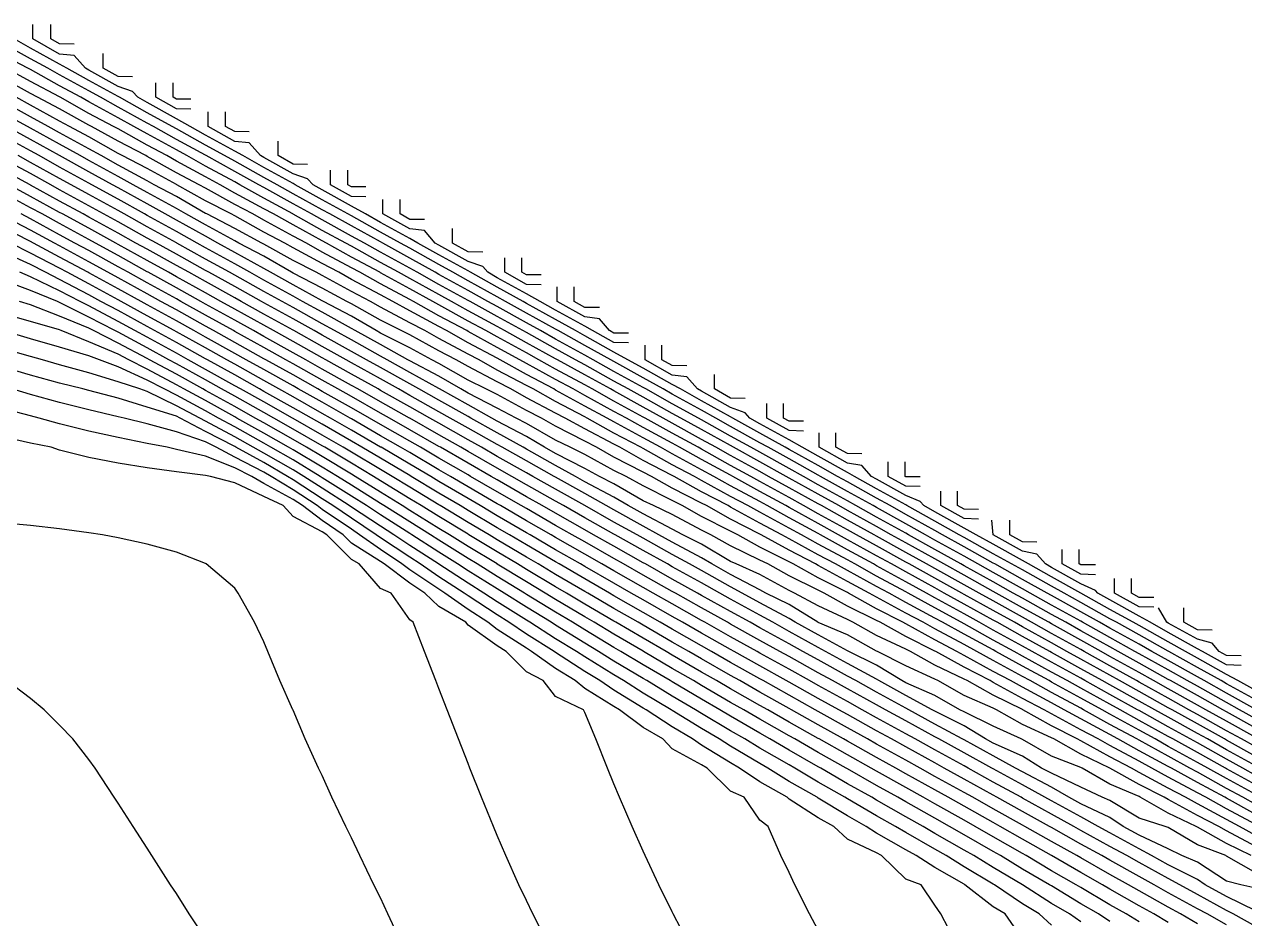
# Model space of a CAD drawing. Header units: inches. Extents: x -80.347 to -80.116, y -4.751 to -4.587.
# Drawn here: x -80.251 to -80.23009, y -4.60978 to -4.59445 of the extents above; entities that cross this region are included whole.
import ezdxf

# ---------------------------------------------------------------- set-up
doc = ezdxf.new("R2010")
doc.units = ezdxf.units.IN
doc.header["$MEASUREMENT"] = 0

msp = doc.modelspace()

# ---------------------------------------------------------------- linework, layer by layer
for points in [[(-80.2299, -4.606354), (-80.230177, -4.6062), (-80.2304, -4.606076), (-80.2309, -4.605797), (-80.231074, -4.6057), (-80.2314, -4.605518), (-80.2319, -4.60524), (-80.231971, -4.6052), (-80.2324, -4.604961), (-80.232868, -4.6047), (-80.2329, -4.604682), (-80.2334, -4.604404), (-80.233766, -4.6042), (-80.2339, -4.604125), (-80.2344, -4.603847), (-80.234664, -4.6037), (-80.2349, -4.603568), (-80.2354, -4.60329), (-80.235562, -4.6032), (-80.2359, -4.603012), (-80.2364, -4.602733), (-80.23646, -4.6027), (-80.2369, -4.602456), (-80.237358, -4.6022), (-80.2374, -4.602177), (-80.2379, -4.601899), (-80.238257, -4.6017), (-80.2384, -4.601621), (-80.2389, -4.601343), (-80.239157, -4.6012), (-80.2394, -4.601065), (-80.2399, -4.600787), (-80.240057, -4.6007), (-80.2404, -4.60051), (-80.2409, -4.600231), (-80.240956, -4.6002), (-80.2414, -4.599955), (-80.241856, -4.5997), (-80.2419, -4.599676), (-80.2424, -4.5994), (-80.242757, -4.5992), (-80.2429, -4.599121), (-80.2434, -4.598845), (-80.243659, -4.5987), (-80.2439, -4.598567), (-80.2444, -4.598289), (-80.24456, -4.5982), (-80.2449, -4.598013), (-80.2454, -4.597734), (-80.24546, -4.5977), (-80.2459, -4.597458), (-80.246361, -4.5972), (-80.2464, -4.597178), (-80.2469, -4.596903), (-80.247262, -4.5967), (-80.2474, -4.596624), (-80.2479, -4.596347), (-80.248162, -4.5962), (-80.2484, -4.596069), (-80.2489, -4.595791), (-80.249062, -4.5957), (-80.24915, -4.5956), (-80.2494, -4.595514), (-80.2499, -4.595234), (-80.24996, -4.5952), (-80.25015, -4.594984), (-80.2504, -4.594958), (-80.250859, -4.5947), (-80.250859, -4.59445)], [(-80.25015, -4.594787), (-80.2504, -4.594784), (-80.25055, -4.5947), (-80.25055, -4.59445)], [(-80.2299, -4.606676), (-80.2304, -4.606398), (-80.230755, -4.6062), (-80.2309, -4.606119), (-80.2314, -4.605841), (-80.231653, -4.6057), (-80.2319, -4.605563), (-80.2324, -4.605284), (-80.232551, -4.6052), (-80.2329, -4.605006), (-80.2334, -4.604727), (-80.233449, -4.6047), (-80.2339, -4.60445), (-80.234347, -4.6042), (-80.2344, -4.604171), (-80.2349, -4.603894), (-80.235247, -4.6037), (-80.2354, -4.603615), (-80.2359, -4.603338), (-80.236147, -4.6032), (-80.2364, -4.60306), (-80.2369, -4.602782), (-80.237048, -4.6027), (-80.2374, -4.602505), (-80.2379, -4.602227), (-80.237948, -4.6022), (-80.2384, -4.601951), (-80.23885, -4.6017), (-80.2389, -4.601672), (-80.2394, -4.601397), (-80.239752, -4.6012), (-80.2399, -4.601119), (-80.2404, -4.600843), (-80.240655, -4.6007), (-80.2409, -4.600565), (-80.2414, -4.600289), (-80.241559, -4.6002), (-80.2419, -4.600013), (-80.2424, -4.599734), (-80.242462, -4.5997), (-80.2429, -4.59946), (-80.243366, -4.5992), (-80.2434, -4.599181), (-80.2439, -4.598908), (-80.244272, -4.5987), (-80.2444, -4.59863), (-80.2449, -4.598355), (-80.245178, -4.5982), (-80.2454, -4.598078), (-80.2459, -4.597802), (-80.246082, -4.5977), (-80.2464, -4.597526), (-80.2469, -4.597248), (-80.246986, -4.5972), (-80.2474, -4.596974), (-80.247889, -4.5967), (-80.2479, -4.596694), (-80.2484, -4.596422), (-80.248794, -4.5962), (-80.2489, -4.596142), (-80.2494, -4.595869), (-80.2497, -4.5957), (-80.2499, -4.595591), (-80.2504, -4.595316), (-80.250604, -4.5952), (-80.2509, -4.595039), (-80.2514, -4.594762)], [(-80.2299, -4.606515), (-80.2304, -4.606237), (-80.230466, -4.6062), (-80.2309, -4.605958), (-80.231363, -4.6057), (-80.2314, -4.605679), (-80.2319, -4.605401), (-80.232261, -4.6052), (-80.2324, -4.605122), (-80.2329, -4.604844), (-80.233158, -4.6047), (-80.2334, -4.604565), (-80.2339, -4.604287), (-80.234056, -4.6042), (-80.2344, -4.604009), (-80.2349, -4.60373), (-80.234954, -4.6037), (-80.2354, -4.603453), (-80.235853, -4.6032), (-80.2359, -4.603174), (-80.2364, -4.602897), (-80.236752, -4.6027), (-80.2369, -4.602618), (-80.2374, -4.602341), (-80.237652, -4.6022), (-80.2379, -4.602063), (-80.2384, -4.601785), (-80.238552, -4.6017), (-80.2389, -4.601508), (-80.2394, -4.601229), (-80.239452, -4.6012), (-80.2399, -4.600953), (-80.240353, -4.6007), (-80.2404, -4.600674), (-80.2409, -4.600398), (-80.241255, -4.6002), (-80.2414, -4.60012), (-80.2419, -4.599844), (-80.242157, -4.5997), (-80.2424, -4.599566), (-80.2429, -4.599289), (-80.24306, -4.5992), (-80.2434, -4.599013), (-80.2439, -4.598735), (-80.243962, -4.5987), (-80.2444, -4.59846), (-80.244864, -4.5982), (-80.2449, -4.59818), (-80.2454, -4.597906), (-80.245768, -4.5977), (-80.2459, -4.597627), (-80.2464, -4.597352), (-80.246671, -4.5972), (-80.2469, -4.597074), (-80.2474, -4.596797), (-80.247573, -4.5967), (-80.2479, -4.596521), (-80.2484, -4.596241), (-80.248474, -4.5962), (-80.2489, -4.595967), (-80.249374, -4.5957), (-80.2494, -4.595686), (-80.2499, -4.595412), (-80.250277, -4.5952), (-80.2504, -4.595132), (-80.2509, -4.594858), (-80.251179, -4.5947)], [(-80.2299, -4.606838), (-80.230147, -4.6067), (-80.2304, -4.606559), (-80.2309, -4.606281), (-80.231045, -4.6062), (-80.2314, -4.606003), (-80.2319, -4.605724), (-80.231943, -4.6057), (-80.2324, -4.605447), (-80.232842, -4.6052), (-80.2329, -4.605168), (-80.2334, -4.604891), (-80.233742, -4.6047), (-80.2339, -4.604612), (-80.2344, -4.604335), (-80.234642, -4.6042), (-80.2349, -4.604057), (-80.2354, -4.603779), (-80.235542, -4.6037), (-80.2359, -4.603502), (-80.2364, -4.603224), (-80.236443, -4.6032), (-80.2369, -4.602948), (-80.237345, -4.6027), (-80.2374, -4.60267), (-80.2379, -4.602395), (-80.238249, -4.6022), (-80.2384, -4.602117), (-80.2389, -4.601841), (-80.239153, -4.6017), (-80.2394, -4.601564), (-80.2399, -4.601287), (-80.240057, -4.6012), (-80.2404, -4.601012), (-80.2409, -4.600734), (-80.240961, -4.6007), (-80.2414, -4.60046), (-80.241866, -4.6002), (-80.2419, -4.600181), (-80.2424, -4.599909), (-80.242774, -4.5997), (-80.2429, -4.599631), (-80.2434, -4.599358), (-80.243682, -4.5992), (-80.2439, -4.599081), (-80.2444, -4.598806), (-80.24459, -4.5987), (-80.2449, -4.598531), (-80.2454, -4.598254), (-80.245496, -4.5982), (-80.2459, -4.597981), (-80.2464, -4.597701), (-80.246401, -4.5977), (-80.2469, -4.59743), (-80.247311, -4.5972), (-80.2474, -4.597151), (-80.2479, -4.596879), (-80.248219, -4.5967), (-80.2484, -4.596602), (-80.2489, -4.596329), (-80.249128, -4.5962), (-80.2494, -4.596053), (-80.2499, -4.595777), (-80.250036, -4.5957), (-80.2504, -4.595505), (-80.2509, -4.595224), (-80.250944, -4.5952), (-80.2514, -4.59496)], [(-80.24915, -4.595347), (-80.2494, -4.595342), (-80.249653, -4.5952), (-80.249653, -4.59495)], [(-80.2299, -4.606999), (-80.2304, -4.606721), (-80.230437, -4.6067), (-80.2309, -4.606443), (-80.231336, -4.6062), (-80.2314, -4.606165), (-80.2319, -4.605887), (-80.232236, -4.6057), (-80.2324, -4.605609), (-80.2329, -4.605332), (-80.233136, -4.6052), (-80.2334, -4.605054), (-80.2339, -4.604776), (-80.234037, -4.6047), (-80.2344, -4.604499), (-80.2349, -4.604221), (-80.234937, -4.6042), (-80.2354, -4.603946), (-80.23584, -4.6037), (-80.2359, -4.603667), (-80.2364, -4.603392), (-80.236745, -4.6032), (-80.2369, -4.603114), (-80.2374, -4.602839), (-80.237649, -4.6027), (-80.2379, -4.602562), (-80.2384, -4.602286), (-80.238554, -4.6022), (-80.2389, -4.602011), (-80.2394, -4.601733), (-80.239459, -4.6017), (-80.2399, -4.60146), (-80.240366, -4.6012), (-80.2404, -4.601181), (-80.2409, -4.600909), (-80.241275, -4.6007), (-80.2414, -4.600632), (-80.2419, -4.600359), (-80.242185, -4.6002), (-80.2424, -4.600083), (-80.2429, -4.599809), (-80.243095, -4.5997), (-80.2434, -4.599535), (-80.2439, -4.599258), (-80.244005, -4.5992), (-80.2444, -4.598986), (-80.2449, -4.598707), (-80.244913, -4.5987), (-80.2454, -4.598438), (-80.245825, -4.5982), (-80.2459, -4.598159), (-80.2464, -4.597889), (-80.246738, -4.5977), (-80.2469, -4.597612), (-80.2474, -4.597341), (-80.247651, -4.5972), (-80.2479, -4.597066), (-80.2484, -4.596792), (-80.248563, -4.5967), (-80.2489, -4.59652), (-80.2494, -4.596242), (-80.249476, -4.5962), (-80.2499, -4.595977), (-80.250389, -4.5957), (-80.2504, -4.595694), (-80.2509, -4.59543), (-80.251319, -4.5952)], [(-80.2299, -4.607161), (-80.2304, -4.606884), (-80.23073, -4.6067), (-80.2309, -4.606605), (-80.2314, -4.606328), (-80.23163, -4.6062), (-80.2319, -4.60605), (-80.2324, -4.605773), (-80.232531, -4.6057), (-80.2329, -4.605496), (-80.2334, -4.605218), (-80.233431, -4.6052), (-80.2339, -4.604942), (-80.234335, -4.6047), (-80.2344, -4.604664), (-80.2349, -4.604389), (-80.23524, -4.6042), (-80.2354, -4.604112), (-80.2359, -4.603836), (-80.236145, -4.6037), (-80.2364, -4.60356), (-80.2369, -4.603284), (-80.237051, -4.6032), (-80.2374, -4.603009), (-80.2379, -4.602732), (-80.237957, -4.6027), (-80.2384, -4.602459), (-80.238864, -4.6022), (-80.2389, -4.60218), (-80.2394, -4.601909), (-80.239775, -4.6017), (-80.2399, -4.601632), (-80.2404, -4.60136), (-80.240687, -4.6012), (-80.2409, -4.601084), (-80.2414, -4.600811), (-80.241599, -4.6007), (-80.2419, -4.600538), (-80.2424, -4.600262), (-80.242512, -4.6002), (-80.2429, -4.599991), (-80.2434, -4.599713), (-80.243423, -4.5997), (-80.2439, -4.599445), (-80.244338, -4.5992), (-80.2444, -4.599166), (-80.2449, -4.598898), (-80.245255, -4.5987), (-80.2454, -4.598622), (-80.2459, -4.598352), (-80.246172, -4.5982), (-80.2464, -4.598078), (-80.2469, -4.597807), (-80.24709, -4.5977), (-80.2474, -4.597535), (-80.2479, -4.59726), (-80.248008, -4.5972), (-80.2484, -4.596995), (-80.2489, -4.596713), (-80.248925, -4.5967), (-80.2494, -4.596452), (-80.249856, -4.5962), (-80.2499, -4.596177), (-80.2504, -4.5959), (-80.250779, -4.5957), (-80.2509, -4.595636), (-80.2514, -4.595357)], [(-80.24815, -4.595906), (-80.2484, -4.595899), (-80.248754, -4.5957), (-80.248754, -4.59545)], [(-80.24815, -4.59573), (-80.2484, -4.595729), (-80.248452, -4.5957), (-80.248452, -4.59545)], [(-80.2299, -4.607324), (-80.230123, -4.6072), (-80.2304, -4.607047), (-80.2309, -4.606769), (-80.231024, -4.6067), (-80.2314, -4.606492), (-80.2319, -4.606214), (-80.231925, -4.6062), (-80.2324, -4.605939), (-80.232828, -4.6057), (-80.2329, -4.60566), (-80.2334, -4.605386), (-80.233734, -4.6052), (-80.2339, -4.605109), (-80.2344, -4.604833), (-80.23464, -4.6047), (-80.2349, -4.604557), (-80.2354, -4.604282), (-80.235546, -4.6042), (-80.2359, -4.604007), (-80.2364, -4.60373), (-80.236453, -4.6037), (-80.2369, -4.603457), (-80.237362, -4.6032), (-80.2374, -4.603179), (-80.2379, -4.602908), (-80.238274, -4.6027), (-80.2384, -4.602631), (-80.2389, -4.60236), (-80.239187, -4.6022), (-80.2394, -4.602085), (-80.2399, -4.601812), (-80.240102, -4.6017), (-80.2404, -4.60154), (-80.2409, -4.601265), (-80.241017, -4.6012), (-80.2414, -4.600995), (-80.2419, -4.600718), (-80.241932, -4.6007), (-80.2424, -4.600451), (-80.24285, -4.6002), (-80.2429, -4.600173), (-80.2434, -4.599907), (-80.243771, -4.5997), (-80.2439, -4.599631), (-80.2444, -4.599363), (-80.244692, -4.5992), (-80.2449, -4.599089), (-80.2454, -4.598821), (-80.245615, -4.5987), (-80.2459, -4.59855), (-80.2464, -4.598278), (-80.246539, -4.5982), (-80.2469, -4.598012), (-80.2474, -4.597732), (-80.247463, -4.5977), (-80.2479, -4.597475), (-80.248394, -4.5972), (-80.2484, -4.597197), (-80.2489, -4.596923), (-80.249328, -4.5967), (-80.2494, -4.596662), (-80.2499, -4.596379), (-80.250232, -4.5962), (-80.2504, -4.596107), (-80.2509, -4.595835), (-80.251145, -4.5957)], [(-80.2299, -4.607488), (-80.2304, -4.60721), (-80.230418, -4.6072), (-80.2309, -4.606935), (-80.231322, -4.6067), (-80.2314, -4.606657), (-80.2319, -4.606383), (-80.232227, -4.6062), (-80.2324, -4.606105), (-80.2329, -4.60583), (-80.233134, -4.6057), (-80.2334, -4.605555), (-80.2339, -4.605279), (-80.234041, -4.6052), (-80.2344, -4.605004), (-80.2349, -4.604727), (-80.234949, -4.6047), (-80.2354, -4.604455), (-80.235859, -4.6042), (-80.2359, -4.604177), (-80.2364, -4.603907), (-80.236772, -4.6037), (-80.2369, -4.60363), (-80.2374, -4.603359), (-80.237686, -4.6032), (-80.2379, -4.603085), (-80.2384, -4.602813), (-80.238603, -4.6027), (-80.2389, -4.602541), (-80.2394, -4.602267), (-80.239521, -4.6022), (-80.2399, -4.601998), (-80.2404, -4.601722), (-80.24044, -4.6017), (-80.2409, -4.601457), (-80.241361, -4.6012), (-80.2414, -4.601179), (-80.2419, -4.600915), (-80.242286, -4.6007), (-80.2424, -4.600639), (-80.2429, -4.600375), (-80.243213, -4.6002), (-80.2434, -4.600101), (-80.2439, -4.599835), (-80.244141, -4.5997), (-80.2444, -4.599564), (-80.2449, -4.599295), (-80.245071, -4.5992), (-80.2454, -4.59903), (-80.2459, -4.598752), (-80.246003, -4.5987), (-80.2464, -4.598498), (-80.2469, -4.598218), (-80.246934, -4.5982), (-80.2474, -4.597947), (-80.24788, -4.5977), (-80.2479, -4.59769), (-80.2484, -4.597402), (-80.248778, -4.5972), (-80.2489, -4.597133), (-80.2494, -4.596861), (-80.249691, -4.5967), (-80.2499, -4.596581), (-80.2504, -4.596308), (-80.250596, -4.5962), (-80.2509, -4.596032), (-80.2514, -4.595756)], [(-80.2299, -4.607652), (-80.2304, -4.607379), (-80.23072, -4.6072), (-80.2309, -4.607101), (-80.2314, -4.606827), (-80.231627, -4.6067), (-80.2319, -4.606551), (-80.2324, -4.606275), (-80.232535, -4.6062), (-80.2329, -4.606002), (-80.2334, -4.605724), (-80.233444, -4.6057), (-80.2339, -4.605453), (-80.234355, -4.6052), (-80.2344, -4.605175), (-80.2349, -4.604905), (-80.235269, -4.6047), (-80.2354, -4.604629), (-80.2359, -4.604358), (-80.236185, -4.6042), (-80.2364, -4.604084), (-80.2369, -4.603813), (-80.237103, -4.6037), (-80.2374, -4.603541), (-80.2379, -4.603268), (-80.238023, -4.6032), (-80.2384, -4.603001), (-80.2389, -4.602725), (-80.238945, -4.6027), (-80.2394, -4.602461), (-80.239871, -4.6022), (-80.2399, -4.602184), (-80.2404, -4.601924), (-80.240802, -4.6017), (-80.2409, -4.601648), (-80.2414, -4.601386), (-80.241734, -4.6012), (-80.2419, -4.601113), (-80.2424, -4.60085), (-80.242668, -4.6007), (-80.2429, -4.60058), (-80.2434, -4.600314), (-80.243605, -4.6002), (-80.2439, -4.600049), (-80.2444, -4.599772), (-80.244545, -4.5997), (-80.2449, -4.599521), (-80.2454, -4.59924), (-80.245476, -4.5992), (-80.2459, -4.598971), (-80.2464, -4.598716), (-80.246429, -4.5987), (-80.2469, -4.598426), (-80.247327, -4.5982), (-80.2474, -4.598161), (-80.2479, -4.597887), (-80.248238, -4.5977), (-80.2484, -4.597607), (-80.2489, -4.597334), (-80.249142, -4.5972), (-80.2494, -4.597057), (-80.2499, -4.596781), (-80.250046, -4.5967), (-80.2504, -4.596504), (-80.2509, -4.596228), (-80.250951, -4.5962), (-80.2514, -4.595952)], [(-80.2299, -4.606193), (-80.2304, -4.605915), (-80.230785, -4.6057), (-80.2309, -4.605636), (-80.2314, -4.605357), (-80.231682, -4.6052), (-80.2319, -4.605078), (-80.2324, -4.6048), (-80.232579, -4.6047), (-80.2329, -4.604521), (-80.2334, -4.604242), (-80.233476, -4.6042), (-80.2339, -4.603964), (-80.234373, -4.6037), (-80.2344, -4.603685), (-80.2349, -4.603407), (-80.235271, -4.6032), (-80.2354, -4.603128), (-80.2359, -4.60285), (-80.236169, -4.6027), (-80.2364, -4.602571), (-80.2369, -4.602293), (-80.237067, -4.6022), (-80.2374, -4.602015), (-80.2379, -4.601736), (-80.237965, -4.6017), (-80.2384, -4.601458), (-80.238863, -4.6012), (-80.2389, -4.601179), (-80.2394, -4.600902), (-80.239762, -4.6007), (-80.2399, -4.600623), (-80.2404, -4.600346), (-80.240661, -4.6002), (-80.2409, -4.600068), (-80.2414, -4.59979), (-80.24156, -4.5997), (-80.2419, -4.599512), (-80.2424, -4.599233), (-80.242459, -4.5992), (-80.2429, -4.598956), (-80.243359, -4.5987), (-80.2434, -4.598677), (-80.2439, -4.598401), (-80.244259, -4.5982), (-80.2444, -4.598122), (-80.2449, -4.597845), (-80.245159, -4.5977), (-80.2454, -4.597567), (-80.2459, -4.597289), (-80.246058, -4.5972), (-80.24615, -4.597095), (-80.2464, -4.597011), (-80.2469, -4.596732), (-80.246957, -4.5967), (-80.24715, -4.596479), (-80.2474, -4.596455), (-80.247855, -4.5962), (-80.247855, -4.59595)], [(-80.24715, -4.59629), (-80.2474, -4.596287), (-80.247555, -4.5962), (-80.247555, -4.59595)], [(-80.2299, -4.607995), (-80.2304, -4.607717), (-80.230431, -4.6077), (-80.2309, -4.607448), (-80.231345, -4.6072), (-80.2314, -4.60717), (-80.2319, -4.606902), (-80.232263, -4.6067), (-80.2324, -4.606626), (-80.2329, -4.606356), (-80.233182, -4.6062), (-80.2334, -4.606083), (-80.2339, -4.605812), (-80.234102, -4.6057), (-80.2344, -4.605541), (-80.2349, -4.60527), (-80.235025, -4.6052), (-80.2354, -4.605003), (-80.2359, -4.604728), (-80.23595, -4.6047), (-80.2364, -4.604469), (-80.236883, -4.6042), (-80.2369, -4.604191), (-80.2374, -4.603937), (-80.237828, -4.6037), (-80.2379, -4.603663), (-80.2384, -4.60341), (-80.238777, -4.6032), (-80.2389, -4.603137), (-80.2394, -4.602884), (-80.239731, -4.6027), (-80.2399, -4.602614), (-80.2404, -4.602361), (-80.24069, -4.6022), (-80.2409, -4.602096), (-80.2414, -4.601823), (-80.241653, -4.6017), (-80.2419, -4.60158), (-80.2424, -4.601292), (-80.242579, -4.6012), (-80.2429, -4.601028), (-80.2434, -4.60077), (-80.243526, -4.6007), (-80.2439, -4.600479), (-80.2444, -4.600218), (-80.244433, -4.6002), (-80.2449, -4.599939), (-80.245334, -4.5997), (-80.2454, -4.599661), (-80.2459, -4.599386), (-80.246237, -4.5992), (-80.2464, -4.599109), (-80.2469, -4.598832), (-80.247139, -4.5987), (-80.2474, -4.598555), (-80.2479, -4.598278), (-80.248041, -4.5982), (-80.2484, -4.598001), (-80.2489, -4.597725), (-80.248945, -4.5977), (-80.2494, -4.597448), (-80.249849, -4.5972), (-80.2499, -4.597172), (-80.2504, -4.596895), (-80.250754, -4.5967), (-80.2509, -4.59662), (-80.2514, -4.596344)], [(-80.2299, -4.607822), (-80.23012, -4.6077), (-80.2304, -4.607547), (-80.2309, -4.607271), (-80.231028, -4.6072), (-80.2314, -4.606998), (-80.2319, -4.606721), (-80.231938, -4.6067), (-80.2324, -4.606451), (-80.232851, -4.6062), (-80.2329, -4.606173), (-80.2334, -4.605904), (-80.233766, -4.6057), (-80.2339, -4.605628), (-80.2344, -4.605357), (-80.234683, -4.6052), (-80.2349, -4.605083), (-80.2354, -4.604813), (-80.235602, -4.6047), (-80.2359, -4.604541), (-80.2364, -4.604269), (-80.236524, -4.6042), (-80.2369, -4.604002), (-80.2374, -4.603726), (-80.237447, -4.6037), (-80.2379, -4.603465), (-80.238378, -4.6032), (-80.2384, -4.603188), (-80.2389, -4.602931), (-80.239316, -4.6027), (-80.2394, -4.602656), (-80.2399, -4.602398), (-80.240256, -4.6022), (-80.2404, -4.602125), (-80.2409, -4.601867), (-80.241198, -4.6017), (-80.2414, -4.601597), (-80.2419, -4.601336), (-80.242144, -4.6012), (-80.2424, -4.601071), (-80.2429, -4.600796), (-80.243094, -4.6007), (-80.2434, -4.600548), (-80.2439, -4.600264), (-80.244023, -4.6002), (-80.2444, -4.599997), (-80.2449, -4.599741), (-80.244975, -4.5997), (-80.2454, -4.599451), (-80.24588, -4.5992), (-80.2459, -4.599189), (-80.2464, -4.598913), (-80.246785, -4.5987), (-80.2469, -4.598633), (-80.2474, -4.598359), (-80.247688, -4.5982), (-80.2479, -4.598083), (-80.2484, -4.597806), (-80.248592, -4.5977), (-80.2489, -4.597529), (-80.2494, -4.597253), (-80.249496, -4.5972), (-80.2499, -4.596976), (-80.2504, -4.5967), (-80.2504, -4.5967), (-80.2509, -4.596424), (-80.251307, -4.5962)], [(-80.24615, -4.59685), (-80.2464, -4.596844), (-80.246657, -4.5967), (-80.246657, -4.59645)], [(-80.2299, -4.608354), (-80.230178, -4.6082), (-80.2304, -4.608082), (-80.2309, -4.607813), (-80.231103, -4.6077), (-80.2314, -4.607543), (-80.2319, -4.607273), (-80.23203, -4.6072), (-80.2324, -4.607007), (-80.2329, -4.606734), (-80.232959, -4.6067), (-80.2334, -4.606475), (-80.233892, -4.6062), (-80.2339, -4.606196), (-80.2344, -4.605952), (-80.234849, -4.6057), (-80.2349, -4.605674), (-80.2354, -4.605434), (-80.23582, -4.6052), (-80.2359, -4.60516), (-80.2364, -4.604925), (-80.236804, -4.6047), (-80.2369, -4.604653), (-80.2374, -4.604416), (-80.237804, -4.6042), (-80.2379, -4.604155), (-80.2384, -4.603883), (-80.238808, -4.6037), (-80.2389, -4.603657), (-80.2394, -4.603359), (-80.239719, -4.6032), (-80.2399, -4.603103), (-80.2404, -4.602841), (-80.240655, -4.6027), (-80.2409, -4.602553), (-80.2414, -4.60229), (-80.24156, -4.6022), (-80.2419, -4.60201), (-80.2424, -4.601732), (-80.242457, -4.6017), (-80.2429, -4.601453), (-80.243351, -4.6012), (-80.2434, -4.601172), (-80.2439, -4.600893), (-80.244243, -4.6007), (-80.2444, -4.600613), (-80.2449, -4.600333), (-80.24514, -4.6002), (-80.2454, -4.600055), (-80.2459, -4.599777), (-80.246039, -4.5997), (-80.2464, -4.599499), (-80.2469, -4.599222), (-80.24694, -4.5992), (-80.2474, -4.598944), (-80.247841, -4.5987), (-80.2479, -4.598667), (-80.2484, -4.59839), (-80.248743, -4.5982), (-80.2489, -4.598113), (-80.2494, -4.597836), (-80.249647, -4.5977), (-80.2499, -4.59756), (-80.2504, -4.597284), (-80.250554, -4.5972), (-80.2509, -4.597009), (-80.2514, -4.596736)], [(-80.2299, -4.608167), (-80.2304, -4.607899), (-80.230759, -4.6077), (-80.2309, -4.607624), (-80.2314, -4.607355), (-80.23168, -4.6072), (-80.2319, -4.607082), (-80.2324, -4.606812), (-80.232602, -4.6067), (-80.2329, -4.606542), (-80.2334, -4.606271), (-80.233527, -4.6062), (-80.2339, -4.606004), (-80.2344, -4.60573), (-80.234454, -4.6057), (-80.2349, -4.605472), (-80.235386, -4.6052), (-80.2354, -4.605193), (-80.2359, -4.604944), (-80.236339, -4.6047), (-80.2364, -4.604669), (-80.2369, -4.604421), (-80.237298, -4.6042), (-80.2374, -4.604148), (-80.2379, -4.603904), (-80.238265, -4.6037), (-80.2384, -4.603633), (-80.2389, -4.603387), (-80.239242, -4.6032), (-80.2394, -4.603123), (-80.2399, -4.602852), (-80.240224, -4.6027), (-80.2404, -4.602616), (-80.2409, -4.602324), (-80.241146, -4.6022), (-80.2414, -4.602064), (-80.2419, -4.601804), (-80.242088, -4.6017), (-80.2424, -4.601514), (-80.2429, -4.601252), (-80.242992, -4.6012), (-80.2434, -4.600971), (-80.24389, -4.6007), (-80.2439, -4.600694), (-80.2444, -4.600415), (-80.244787, -4.6002), (-80.2449, -4.600137), (-80.2454, -4.59986), (-80.245688, -4.5997), (-80.2459, -4.599582), (-80.2464, -4.599305), (-80.246589, -4.5992), (-80.2469, -4.599027), (-80.2474, -4.59875), (-80.247491, -4.5987), (-80.2479, -4.598473), (-80.248393, -4.5982), (-80.2484, -4.598196), (-80.2489, -4.597919), (-80.249296, -4.5977), (-80.2494, -4.597642), (-80.2499, -4.597366), (-80.250201, -4.5972), (-80.2504, -4.59709), (-80.2509, -4.596815), (-80.251109, -4.5967)], [(-80.2299, -4.608545), (-80.2304, -4.608276), (-80.230535, -4.6082), (-80.2309, -4.608011), (-80.2314, -4.607739), (-80.231468, -4.6077), (-80.2319, -4.607481), (-80.2324, -4.607202), (-80.232403, -4.6072), (-80.2329, -4.606962), (-80.233361, -4.6067), (-80.2334, -4.60668), (-80.2339, -4.606451), (-80.234346, -4.6062), (-80.2344, -4.606174), (-80.2349, -4.605953), (-80.235351, -4.6057), (-80.2354, -4.605677), (-80.2359, -4.605448), (-80.236385, -4.6052), (-80.2364, -4.605193), (-80.2369, -4.604916), (-80.2374, -4.604702), (-80.237404, -4.6047), (-80.2379, -4.604396), (-80.238296, -4.6042), (-80.2384, -4.604144), (-80.2389, -4.603878), (-80.239224, -4.6037), (-80.2394, -4.603593), (-80.2399, -4.603328), (-80.24013, -4.6032), (-80.2404, -4.60305), (-80.2409, -4.602773), (-80.241031, -4.6027), (-80.2414, -4.602495), (-80.2419, -4.602215), (-80.241927, -4.6022), (-80.2424, -4.601935), (-80.242817, -4.6017), (-80.2429, -4.601654), (-80.2434, -4.601372), (-80.243705, -4.6012), (-80.2439, -4.601091), (-80.2444, -4.60081), (-80.244595, -4.6007), (-80.2449, -4.600529), (-80.2454, -4.60025), (-80.24549, -4.6002), (-80.2459, -4.599971), (-80.246389, -4.5997), (-80.2464, -4.599694), (-80.2469, -4.599415), (-80.247288, -4.5992), (-80.2474, -4.599138), (-80.2479, -4.59886), (-80.248189, -4.5987), (-80.2484, -4.598583), (-80.2489, -4.598306), (-80.249092, -4.5982), (-80.2494, -4.598029), (-80.2499, -4.597754), (-80.249998, -4.5977), (-80.2504, -4.597478), (-80.2509, -4.597204), (-80.250908, -4.5972), (-80.2514, -4.596931)], [(-80.24515, -4.597408), (-80.2454, -4.597401), (-80.245759, -4.5972), (-80.245759, -4.59695)], [(-80.24515, -4.597237), (-80.2454, -4.597235), (-80.245463, -4.5972), (-80.245463, -4.59695)], [(-80.2299, -4.608993), (-80.2304, -4.608708), (-80.230414, -4.6087), (-80.2309, -4.608513), (-80.2314, -4.608216), (-80.231451, -4.6082), (-80.2319, -4.608058), (-80.2324, -4.607754), (-80.232533, -4.6077), (-80.2329, -4.607527), (-80.2334, -4.607288), (-80.233571, -4.6072), (-80.2339, -4.606996), (-80.2344, -4.606772), (-80.234531, -4.6067), (-80.2349, -4.606478), (-80.2354, -4.606226), (-80.235447, -4.6062), (-80.2359, -4.605953), (-80.236361, -4.6057), (-80.2364, -4.605676), (-80.2369, -4.605405), (-80.237272, -4.6052), (-80.2374, -4.60513), (-80.2379, -4.604856), (-80.23818, -4.6047), (-80.2384, -4.60458), (-80.2389, -4.604303), (-80.239084, -4.6042), (-80.2394, -4.604026), (-80.2399, -4.603747), (-80.239984, -4.6037), (-80.2404, -4.603469), (-80.240878, -4.6032), (-80.2409, -4.603188), (-80.2414, -4.602907), (-80.241766, -4.6027), (-80.2419, -4.602625), (-80.2424, -4.602342), (-80.242648, -4.6022), (-80.2429, -4.602058), (-80.2434, -4.601773), (-80.243526, -4.6017), (-80.2439, -4.601487), (-80.2444, -4.601203), (-80.244405, -4.6012), (-80.2449, -4.600919), (-80.245289, -4.6007), (-80.2454, -4.600638), (-80.2459, -4.600358), (-80.246183, -4.6002), (-80.2464, -4.600079), (-80.2469, -4.5998), (-80.24708, -4.5997), (-80.2474, -4.599522), (-80.2479, -4.599244), (-80.24798, -4.5992), (-80.2484, -4.598966), (-80.248882, -4.5987), (-80.2489, -4.59869), (-80.2494, -4.598413), (-80.249788, -4.5982), (-80.2499, -4.598138), (-80.2504, -4.597864), (-80.250702, -4.5977), (-80.2509, -4.597592), (-80.2514, -4.597322)], [(-80.22998, -4.6087), (-80.2304, -4.60849), (-80.2309, -4.608213), (-80.230922, -4.6082), (-80.2314, -4.607974), (-80.231879, -4.6077), (-80.2319, -4.607689), (-80.2324, -4.607476), (-80.232878, -4.6072), (-80.2329, -4.60719), (-80.2334, -4.606994), (-80.2339, -4.606709), (-80.233921, -4.6067), (-80.2344, -4.606483), (-80.2349, -4.606237), (-80.234973, -4.6062), (-80.2354, -4.605953), (-80.2359, -4.605737), (-80.235967, -4.6057), (-80.2364, -4.605435), (-80.236876, -4.6052), (-80.2369, -4.605187), (-80.2374, -4.604916), (-80.237793, -4.6047), (-80.2379, -4.604634), (-80.2384, -4.604367), (-80.238701, -4.6042), (-80.2389, -4.60409), (-80.2394, -4.603815), (-80.239605, -4.6037), (-80.2399, -4.603537), (-80.2404, -4.603259), (-80.240505, -4.6032), (-80.2409, -4.602981), (-80.2414, -4.6027), (-80.2414, -4.6027), (-80.2419, -4.60242), (-80.242289, -4.6022), (-80.2424, -4.602138), (-80.2429, -4.601856), (-80.243173, -4.6017), (-80.2434, -4.601572), (-80.2439, -4.601289), (-80.244057, -4.6012), (-80.2444, -4.601006), (-80.2449, -4.600725), (-80.244944, -4.6007), (-80.2454, -4.600444), (-80.245838, -4.6002), (-80.2459, -4.600166), (-80.2464, -4.599886), (-80.246736, -4.5997), (-80.2469, -4.599608), (-80.2474, -4.59933), (-80.247635, -4.5992), (-80.2479, -4.599052), (-80.2484, -4.598775), (-80.248536, -4.5987), (-80.2489, -4.598498), (-80.2494, -4.598222), (-80.24944, -4.5982), (-80.2499, -4.597946), (-80.250349, -4.5977), (-80.2504, -4.597672), (-80.2509, -4.597398), (-80.251265, -4.5972)], [(-80.24065, -4.599912), (-80.2409, -4.599905), (-80.241267, -4.5997), (-80.2414, -4.599626), (-80.2419, -4.599348), (-80.242165, -4.5992), (-80.2424, -4.59907), (-80.2429, -4.598792), (-80.243064, -4.5987), (-80.24315, -4.598601), (-80.2434, -4.598514), (-80.2439, -4.598235), (-80.243962, -4.5982), (-80.24415, -4.597984), (-80.2444, -4.597957), (-80.24486, -4.5977), (-80.24486, -4.59745)], [(-80.24415, -4.597796), (-80.2444, -4.597793), (-80.244566, -4.5977), (-80.244566, -4.59745)], [(-80.2299, -4.609649), (-80.2304, -4.609402), (-80.230768, -4.6092), (-80.2309, -4.609109), (-80.2314, -4.608859), (-80.231687, -4.6087), (-80.2319, -4.608582), (-80.2324, -4.608312), (-80.232602, -4.6082), (-80.2329, -4.608038), (-80.2334, -4.607763), (-80.233513, -4.6077), (-80.2339, -4.607489), (-80.2344, -4.607213), (-80.234423, -4.6072), (-80.2349, -4.60694), (-80.235334, -4.6067), (-80.2354, -4.606664), (-80.2359, -4.60639), (-80.236244, -4.6062), (-80.2364, -4.606115), (-80.2369, -4.60584), (-80.237152, -4.6057), (-80.2374, -4.605564), (-80.2379, -4.605287), (-80.238055, -4.6052), (-80.2384, -4.60501), (-80.2389, -4.604731), (-80.238954, -4.6047), (-80.2394, -4.604452), (-80.239848, -4.6042), (-80.2399, -4.604171), (-80.2404, -4.60389), (-80.240734, -4.6037), (-80.2409, -4.603607), (-80.2414, -4.603323), (-80.241615, -4.6032), (-80.2419, -4.603038), (-80.2424, -4.602751), (-80.242489, -4.6027), (-80.2429, -4.602464), (-80.243356, -4.6022), (-80.2434, -4.602175), (-80.2439, -4.601885), (-80.244218, -4.6017), (-80.2444, -4.601596), (-80.2449, -4.601308), (-80.245088, -4.6012), (-80.2454, -4.601022), (-80.2459, -4.600741), (-80.245973, -4.6007), (-80.2464, -4.60046), (-80.246866, -4.6002), (-80.2469, -4.600181), (-80.2474, -4.599901), (-80.247763, -4.5997), (-80.2479, -4.599624), (-80.2484, -4.599346), (-80.248664, -4.5992), (-80.2489, -4.599069), (-80.2494, -4.598794), (-80.249572, -4.5987), (-80.2499, -4.59852), (-80.2504, -4.598248), (-80.25049, -4.5982), (-80.2509, -4.597979), (-80.2514, -4.597714)], [(-80.2299, -4.609261), (-80.230158, -4.6092), (-80.2304, -4.609137), (-80.2309, -4.608811), (-80.231169, -4.6087), (-80.2314, -4.608582), (-80.2319, -4.608347), (-80.232174, -4.6082), (-80.2324, -4.608048), (-80.2329, -4.607812), (-80.233103, -4.6077), (-80.2334, -4.607527), (-80.2339, -4.607265), (-80.234018, -4.6072), (-80.2344, -4.606992), (-80.2349, -4.606717), (-80.234932, -4.6067), (-80.2354, -4.606445), (-80.235845, -4.6062), (-80.2359, -4.60617), (-80.2364, -4.605897), (-80.236756, -4.6057), (-80.2369, -4.605621), (-80.2374, -4.605346), (-80.237664, -4.6052), (-80.2379, -4.60507), (-80.2384, -4.604794), (-80.238568, -4.6047), (-80.2389, -4.604516), (-80.2394, -4.604238), (-80.239467, -4.6042), (-80.2399, -4.603959), (-80.24036, -4.6037), (-80.2404, -4.603678), (-80.2409, -4.603397), (-80.241248, -4.6032), (-80.2414, -4.603115), (-80.2419, -4.602831), (-80.242129, -4.6027), (-80.2424, -4.602547), (-80.2429, -4.60226), (-80.243004, -4.6022), (-80.2434, -4.601974), (-80.243875, -4.6017), (-80.2439, -4.601686), (-80.2444, -4.601399), (-80.244748, -4.6012), (-80.2449, -4.601114), (-80.2454, -4.60083), (-80.245632, -4.6007), (-80.2459, -4.60055), (-80.2464, -4.60027), (-80.246526, -4.6002), (-80.2469, -4.599991), (-80.2474, -4.599713), (-80.247423, -4.5997), (-80.2479, -4.599434), (-80.248323, -4.5992), (-80.2484, -4.599157), (-80.2489, -4.59888), (-80.249227, -4.5987), (-80.2494, -4.598604), (-80.2499, -4.598329), (-80.250138, -4.5982), (-80.2504, -4.598056), (-80.2509, -4.597785), (-80.251061, -4.5977)], [(-80.2299, -4.609914), (-80.230287, -4.6097), (-80.2304, -4.60964), (-80.2309, -4.609369), (-80.231203, -4.6092), (-80.2314, -4.609094), (-80.2319, -4.608819), (-80.232113, -4.6087), (-80.2324, -4.608544), (-80.2329, -4.608267), (-80.233019, -4.6082), (-80.2334, -4.607992), (-80.2339, -4.607714), (-80.233924, -4.6077), (-80.2344, -4.607439), (-80.23483, -4.6072), (-80.2349, -4.607162), (-80.2354, -4.606888), (-80.235738, -4.6067), (-80.2359, -4.606612), (-80.2364, -4.606337), (-80.236645, -4.6062), (-80.2369, -4.60606), (-80.2374, -4.605783), (-80.237548, -4.6057), (-80.2379, -4.605506), (-80.2384, -4.605227), (-80.238447, -4.6052), (-80.2389, -4.604948), (-80.23934, -4.6047), (-80.2394, -4.604667), (-80.2399, -4.604386), (-80.240226, -4.6042), (-80.2404, -4.604103), (-80.2409, -4.603819), (-80.241106, -4.6037), (-80.2414, -4.603533), (-80.2419, -4.603246), (-80.241979, -4.6032), (-80.2424, -4.602958), (-80.242844, -4.6027), (-80.2429, -4.602668), (-80.2434, -4.602377), (-80.243701, -4.6022), (-80.2439, -4.602085), (-80.2444, -4.601792), (-80.244557, -4.6017), (-80.2449, -4.601502), (-80.2454, -4.601214), (-80.245424, -4.6012), (-80.2459, -4.600929), (-80.24631, -4.6007), (-80.2464, -4.600649), (-80.2469, -4.600368), (-80.247203, -4.6002), (-80.2474, -4.60009), (-80.2479, -4.599811), (-80.248101, -4.5997), (-80.2484, -4.599533), (-80.2489, -4.599258), (-80.249005, -4.5992), (-80.2494, -4.598982), (-80.2499, -4.59871), (-80.249918, -4.5987), (-80.2504, -4.598439), (-80.250849, -4.5982), (-80.2509, -4.598173), (-80.2514, -4.597915)], [(-80.24315, -4.598356), (-80.2434, -4.59835), (-80.243669, -4.5982), (-80.243669, -4.59795)], [(-80.2304, -4.609889), (-80.230736, -4.6097), (-80.2309, -4.609611), (-80.2314, -4.609336), (-80.23164, -4.6092), (-80.2319, -4.609059), (-80.2324, -4.60878), (-80.23254, -4.6087), (-80.2329, -4.608502), (-80.2334, -4.608221), (-80.233437, -4.6082), (-80.2339, -4.607945), (-80.234336, -4.6077), (-80.2344, -4.607665), (-80.2349, -4.607389), (-80.23524, -4.6072), (-80.2354, -4.607112), (-80.2359, -4.606837), (-80.236145, -4.6067), (-80.2364, -4.60656), (-80.2369, -4.606283), (-80.237048, -4.6062), (-80.2374, -4.606006), (-80.2379, -4.605726), (-80.237946, -4.6057), (-80.2384, -4.605448), (-80.238838, -4.6052), (-80.2389, -4.605166), (-80.2394, -4.604885), (-80.239724, -4.6047), (-80.2399, -4.604601), (-80.2404, -4.604317), (-80.240603, -4.6042), (-80.2409, -4.604031), (-80.2414, -4.603744), (-80.241475, -4.6037), (-80.2419, -4.603456), (-80.242338, -4.6032), (-80.2424, -4.603165), (-80.2429, -4.602873), (-80.243193, -4.6027), (-80.2434, -4.602579), (-80.2439, -4.602284), (-80.244041, -4.6022), (-80.2444, -4.601989), (-80.244892, -4.6017), (-80.2449, -4.601695), (-80.2454, -4.601404), (-80.245756, -4.6012), (-80.2459, -4.601118), (-80.2464, -4.600836), (-80.246643, -4.6007), (-80.2469, -4.600555), (-80.2474, -4.600276), (-80.247537, -4.6002), (-80.2479, -4.599997), (-80.2484, -4.599721), (-80.248438, -4.5997), (-80.2489, -4.599444), (-80.249346, -4.5992), (-80.2494, -4.59917), (-80.2499, -4.598898), (-80.250271, -4.5987), (-80.2504, -4.59863), (-80.2509, -4.59837), (-80.251235, -4.5982)], [(-80.2309, -4.609867), (-80.23119, -4.6097), (-80.2314, -4.609585), (-80.2319, -4.609305), (-80.232081, -4.6092), (-80.2324, -4.609024), (-80.2329, -4.60874), (-80.232968, -4.6087), (-80.2334, -4.608461), (-80.233857, -4.6082), (-80.2339, -4.608177), (-80.2344, -4.607899), (-80.234752, -4.6077), (-80.2349, -4.607618), (-80.2354, -4.607342), (-80.235653, -4.6072), (-80.2359, -4.607064), (-80.2364, -4.606787), (-80.236554, -4.6067), (-80.2369, -4.606509), (-80.2374, -4.606229), (-80.237452, -4.6062), (-80.2379, -4.605951), (-80.238344, -4.6057), (-80.2384, -4.605669), (-80.2389, -4.605388), (-80.239229, -4.6052), (-80.2394, -4.605104), (-80.2399, -4.60482), (-80.240107, -4.6047), (-80.2404, -4.604534), (-80.2409, -4.604245), (-80.240977, -4.6042), (-80.2414, -4.603957), (-80.241839, -4.6037), (-80.2419, -4.603665), (-80.2424, -4.603373), (-80.242692, -4.6032), (-80.2429, -4.603079), (-80.2434, -4.602783), (-80.243537, -4.6027), (-80.2439, -4.602485), (-80.244376, -4.6022), (-80.2444, -4.602186), (-80.2449, -4.601889), (-80.245219, -4.6017), (-80.2454, -4.601594), (-80.2459, -4.601305), (-80.246085, -4.6012), (-80.2464, -4.601021), (-80.2469, -4.600741), (-80.246974, -4.6007), (-80.2474, -4.60046), (-80.247869, -4.6002), (-80.2479, -4.600183), (-80.2484, -4.599904), (-80.248773, -4.5997), (-80.2489, -4.59963), (-80.2494, -4.599357), (-80.249692, -4.5992), (-80.2499, -4.599087), (-80.2504, -4.598824), (-80.250643, -4.5987), (-80.2509, -4.598567), (-80.2514, -4.598336)], [(-80.24215, -4.598915), (-80.2424, -4.598907), (-80.242771, -4.5987), (-80.242771, -4.59845)], [(-80.24215, -4.598746), (-80.2424, -4.598744), (-80.24248, -4.5987), (-80.24248, -4.59845)], [(-80.2319, -4.609834), (-80.232119, -4.6097), (-80.2324, -4.609542), (-80.2329, -4.609247), (-80.232976, -4.6092), (-80.2334, -4.608959), (-80.233836, -4.6087), (-80.2339, -4.608664), (-80.2344, -4.60838), (-80.23471, -4.6082), (-80.2349, -4.608094), (-80.2354, -4.607814), (-80.2356, -4.6077), (-80.2359, -4.607534), (-80.2364, -4.607253), (-80.236493, -4.6072), (-80.2369, -4.606975), (-80.237382, -4.6067), (-80.2374, -4.60669), (-80.2379, -4.60641), (-80.238265, -4.6062), (-80.2384, -4.606125), (-80.2389, -4.60584), (-80.23914, -4.6057), (-80.2394, -4.605553), (-80.2399, -4.605264), (-80.240008, -4.6052), (-80.2404, -4.604974), (-80.240866, -4.6047), (-80.2409, -4.604681), (-80.2414, -4.604388), (-80.241715, -4.6042), (-80.2419, -4.604092), (-80.2424, -4.603794), (-80.242554, -4.6037), (-80.2429, -4.603494), (-80.243386, -4.6032), (-80.2434, -4.603191), (-80.2439, -4.602888), (-80.244205, -4.6027), (-80.2444, -4.602582), (-80.2449, -4.602276), (-80.245022, -4.6022), (-80.2454, -4.601972), (-80.245858, -4.6017), (-80.2459, -4.601675), (-80.2464, -4.601387), (-80.246732, -4.6012), (-80.2469, -4.601105), (-80.2474, -4.600824), (-80.247624, -4.6007), (-80.2479, -4.600545), (-80.2484, -4.60027), (-80.24853, -4.6002), (-80.2489, -4.599997), (-80.2494, -4.599729), (-80.249456, -4.5997), (-80.2499, -4.599468), (-80.2504, -4.599215), (-80.250436, -4.5992), (-80.2509, -4.599011), (-80.2514, -4.598826)], [(-80.2314, -4.609848), (-80.23165, -4.6097), (-80.2319, -4.609562), (-80.2324, -4.609275), (-80.232526, -4.6092), (-80.2329, -4.608991), (-80.2334, -4.6087), (-80.2334, -4.6087), (-80.2339, -4.60842), (-80.234281, -4.6082), (-80.2344, -4.608134), (-80.2349, -4.607854), (-80.235172, -4.6077), (-80.2354, -4.607575), (-80.2359, -4.607296), (-80.23607, -4.6072), (-80.2364, -4.607018), (-80.2369, -4.606738), (-80.236966, -4.6067), (-80.2374, -4.60646), (-80.237857, -4.6062), (-80.2379, -4.606176), (-80.2384, -4.605896), (-80.238742, -4.6057), (-80.2389, -4.605611), (-80.2394, -4.605327), (-80.239619, -4.6052), (-80.2399, -4.605041), (-80.2404, -4.604752), (-80.240488, -4.6047), (-80.2409, -4.604463), (-80.241348, -4.6042), (-80.2414, -4.60417), (-80.2419, -4.603878), (-80.242199, -4.6037), (-80.2424, -4.603583), (-80.2429, -4.603286), (-80.243041, -4.6032), (-80.2434, -4.602987), (-80.243876, -4.6027), (-80.2439, -4.602686), (-80.2444, -4.602384), (-80.244702, -4.6022), (-80.2449, -4.602082), (-80.2454, -4.601784), (-80.245541, -4.6017), (-80.2459, -4.60149), (-80.2464, -4.601207), (-80.246412, -4.6012), (-80.2469, -4.600923), (-80.2473, -4.6007), (-80.2474, -4.600644), (-80.2479, -4.600364), (-80.248199, -4.6002), (-80.2484, -4.600088), (-80.2489, -4.599814), (-80.249112, -4.5997), (-80.2494, -4.599543), (-80.2499, -4.599277), (-80.25005, -4.5992), (-80.2504, -4.599018), (-80.2509, -4.598776), (-80.251085, -4.5987)], [(-80.24065, -4.599743), (-80.2409, -4.599742), (-80.240975, -4.5997), (-80.24115, -4.599498), (-80.2414, -4.599464), (-80.241872, -4.5992), (-80.241872, -4.59895)], [(-80.24115, -4.599306), (-80.2414, -4.599302), (-80.241582, -4.5992), (-80.241582, -4.59895)], [(-80.2324, -4.609827), (-80.232598, -4.6097), (-80.2329, -4.609527), (-80.2334, -4.609221), (-80.233433, -4.6092), (-80.2339, -4.60893), (-80.234278, -4.6087), (-80.2344, -4.608631), (-80.2349, -4.608345), (-80.235148, -4.6082), (-80.2354, -4.608061), (-80.2359, -4.607778), (-80.236035, -4.6077), (-80.2364, -4.607498), (-80.2369, -4.607212), (-80.236921, -4.6072), (-80.2374, -4.606933), (-80.237802, -4.6067), (-80.2379, -4.606645), (-80.2384, -4.606361), (-80.238675, -4.6062), (-80.2389, -4.606073), (-80.2394, -4.605783), (-80.239539, -4.6057), (-80.2399, -4.605493), (-80.240395, -4.6052), (-80.2404, -4.605197), (-80.2409, -4.604905), (-80.241241, -4.6047), (-80.2414, -4.604607), (-80.2419, -4.604308), (-80.242077, -4.6042), (-80.2424, -4.604007), (-80.2429, -4.603703), (-80.242904, -4.6037), (-80.2434, -4.603399), (-80.24372, -4.6032), (-80.2439, -4.603091), (-80.2444, -4.602781), (-80.244528, -4.6027), (-80.2449, -4.60247), (-80.245334, -4.6022), (-80.2454, -4.60216), (-80.2459, -4.601858), (-80.246169, -4.6017), (-80.2464, -4.601566), (-80.2469, -4.601283), (-80.24705, -4.6012), (-80.2474, -4.601002), (-80.2479, -4.600725), (-80.247947, -4.6007), (-80.2484, -4.600449), (-80.248863, -4.6002), (-80.2489, -4.600179), (-80.2494, -4.599916), (-80.249822, -4.5997), (-80.2499, -4.599659), (-80.2504, -4.599452), (-80.2509, -4.599256), (-80.25109, -4.5992)], [(-80.2329, -4.609834), (-80.233093, -4.6097), (-80.2334, -4.609519), (-80.233899, -4.6092), (-80.2339, -4.609199), (-80.2344, -4.608905), (-80.234731, -4.6087), (-80.2349, -4.608604), (-80.2354, -4.608319), (-80.235602, -4.6082), (-80.2359, -4.608035), (-80.2364, -4.607748), (-80.236481, -4.6077), (-80.2369, -4.607467), (-80.237357, -4.6072), (-80.2374, -4.607176), (-80.2379, -4.606893), (-80.238226, -4.6067), (-80.2384, -4.606602), (-80.2389, -4.606312), (-80.239087, -4.6062), (-80.2394, -4.60602), (-80.2399, -4.605723), (-80.239938, -4.6057), (-80.2404, -4.60543), (-80.24078, -4.6052), (-80.2409, -4.60513), (-80.2414, -4.604831), (-80.241611, -4.6047), (-80.2419, -4.604528), (-80.2424, -4.604222), (-80.242434, -4.6042), (-80.2429, -4.603916), (-80.243245, -4.6037), (-80.2434, -4.603606), (-80.2439, -4.603294), (-80.244047, -4.6032), (-80.2444, -4.60298), (-80.244842, -4.6027), (-80.2449, -4.602664), (-80.2454, -4.602349), (-80.245636, -4.6022), (-80.2459, -4.602039), (-80.2464, -4.601744), (-80.246478, -4.6017), (-80.2469, -4.601458), (-80.247364, -4.6012), (-80.2474, -4.601179), (-80.2479, -4.6009), (-80.248271, -4.6007), (-80.2484, -4.600628), (-80.2489, -4.600363), (-80.249217, -4.6002), (-80.2494, -4.600104), (-80.2499, -4.599891), (-80.250373, -4.5997), (-80.2504, -4.599689), (-80.2509, -4.599546), (-80.2514, -4.599401)], [(-80.2334, -4.609895), (-80.233612, -4.6097), (-80.2339, -4.609525), (-80.23438, -4.6092), (-80.2344, -4.609188), (-80.2349, -4.60889), (-80.235207, -4.6087), (-80.2354, -4.608592), (-80.2359, -4.608306), (-80.236074, -4.6082), (-80.2364, -4.608019), (-80.2369, -4.607725), (-80.236941, -4.6077), (-80.2374, -4.607442), (-80.237803, -4.6072), (-80.2379, -4.607145), (-80.2384, -4.606857), (-80.238657, -4.6067), (-80.2389, -4.606561), (-80.2394, -4.606263), (-80.239501, -4.6062), (-80.2399, -4.605967), (-80.240337, -4.6057), (-80.2404, -4.605663), (-80.2409, -4.605364), (-80.241163, -4.6052), (-80.2414, -4.605058), (-80.2419, -4.60475), (-80.241979, -4.6047), (-80.2424, -4.604443), (-80.242784, -4.6042), (-80.2429, -4.604129), (-80.2434, -4.603816), (-80.243579, -4.6037), (-80.2439, -4.6035), (-80.244367, -4.6032), (-80.2444, -4.60318), (-80.2449, -4.60286), (-80.245144, -4.6027), (-80.2454, -4.602538), (-80.2459, -4.602221), (-80.245933, -4.6022), (-80.2464, -4.601916), (-80.246782, -4.6017), (-80.2469, -4.601632), (-80.2474, -4.60135), (-80.247676, -4.6012), (-80.2479, -4.601075), (-80.2484, -4.600808), (-80.248609, -4.6007), (-80.2489, -4.600547), (-80.2494, -4.600323), (-80.24972, -4.6002), (-80.2499, -4.600133), (-80.2504, -4.599983), (-80.2509, -4.599841), (-80.251375, -4.5997)], [(-80.2339, -4.610124), (-80.234198, -4.6097), (-80.2344, -4.609576), (-80.234886, -4.6092), (-80.2349, -4.609192), (-80.2354, -4.608906), (-80.235723, -4.6087), (-80.2359, -4.608602), (-80.2364, -4.608314), (-80.236575, -4.6082), (-80.2369, -4.608019), (-80.2374, -4.607713), (-80.237419, -4.6077), (-80.2379, -4.607427), (-80.238263, -4.6072), (-80.2384, -4.607121), (-80.2389, -4.606826), (-80.239097, -4.6067), (-80.2394, -4.606523), (-80.2399, -4.606213), (-80.23992, -4.6062), (-80.2404, -4.605915), (-80.240737, -4.6057), (-80.2409, -4.605603), (-80.2414, -4.605294), (-80.241544, -4.6052), (-80.2419, -4.604983), (-80.242341, -4.6047), (-80.2424, -4.604664), (-80.2429, -4.60435), (-80.243128, -4.6042), (-80.2434, -4.604029), (-80.2439, -4.603705), (-80.243908, -4.6037), (-80.2444, -4.603382), (-80.244674, -4.6032), (-80.2449, -4.603055), (-80.2454, -4.602727), (-80.245439, -4.6027), (-80.2459, -4.602401), (-80.246216, -4.6022), (-80.2464, -4.602089), (-80.2469, -4.6018), (-80.247082, -4.6017), (-80.2474, -4.60152), (-80.2479, -4.60125), (-80.247997, -4.6012), (-80.2484, -4.600987), (-80.2489, -4.600744), (-80.249025, -4.6007), (-80.2494, -4.600575), (-80.2499, -4.600421), (-80.2504, -4.600284), (-80.250693, -4.6002), (-80.2509, -4.600143), (-80.2514, -4.6)], [(-80.2299, -4.606032), (-80.2304, -4.605754), (-80.230496, -4.6057), (-80.2309, -4.605475), (-80.231393, -4.6052), (-80.2314, -4.605196), (-80.2319, -4.604917), (-80.23229, -4.6047), (-80.2324, -4.604639), (-80.2329, -4.60436), (-80.233187, -4.6042), (-80.2334, -4.604081), (-80.2339, -4.603803), (-80.234084, -4.6037), (-80.2344, -4.603524), (-80.2349, -4.603245), (-80.234981, -4.6032), (-80.2354, -4.602967), (-80.235879, -4.6027), (-80.2359, -4.602688), (-80.2364, -4.60241), (-80.236776, -4.6022), (-80.2369, -4.602131), (-80.2374, -4.601853), (-80.237674, -4.6017), (-80.2379, -4.601574), (-80.2384, -4.601296), (-80.238572, -4.6012), (-80.23865, -4.60111), (-80.2389, -4.601018), (-80.2394, -4.600739), (-80.23947, -4.6007), (-80.23965, -4.600492), (-80.2399, -4.600461), (-80.240368, -4.6002), (-80.240368, -4.59995)], [(-80.23965, -4.600303), (-80.2399, -4.600299), (-80.240077, -4.6002), (-80.240077, -4.59995)], [(-80.235035, -4.6102), (-80.235298, -4.6097), (-80.2354, -4.609551), (-80.235633, -4.6092), (-80.2359, -4.609103), (-80.236316, -4.6087), (-80.2364, -4.608654), (-80.2369, -4.608416), (-80.237132, -4.6082), (-80.2374, -4.608051), (-80.2379, -4.607732), (-80.237934, -4.6077), (-80.2384, -4.607437), (-80.238747, -4.6072), (-80.2389, -4.607112), (-80.2394, -4.606808), (-80.239553, -4.6067), (-80.2399, -4.606495), (-80.240349, -4.6062), (-80.2404, -4.60617), (-80.2409, -4.605865), (-80.241143, -4.6057), (-80.2414, -4.605543), (-80.2419, -4.605218), (-80.241925, -4.6052), (-80.2424, -4.604903), (-80.2427, -4.6047), (-80.2429, -4.604575), (-80.2434, -4.604247), (-80.243466, -4.6042), (-80.2439, -4.60392), (-80.244222, -4.6037), (-80.2444, -4.603585), (-80.2449, -4.603252), (-80.244973, -4.6032), (-80.2454, -4.602917), (-80.245717, -4.6027), (-80.2459, -4.602581), (-80.2464, -4.602259), (-80.246498, -4.6022), (-80.2469, -4.601963), (-80.247381, -4.6017), (-80.2474, -4.601689), (-80.2479, -4.601427), (-80.248337, -4.6012), (-80.2484, -4.601166), (-80.2489, -4.601011), (-80.2494, -4.600859), (-80.2499, -4.600727), (-80.250001, -4.6007), (-80.2504, -4.600598), (-80.2509, -4.600462), (-80.2514, -4.600317)], [(-80.23865, -4.600862), (-80.2389, -4.600856), (-80.239179, -4.6007), (-80.239179, -4.60045)], [(-80.2374, -4.609977), (-80.237551, -4.6097), (-80.237803, -4.6092), (-80.2379, -4.608992), (-80.238038, -4.6087), (-80.238259, -4.6082), (-80.2384, -4.60809), (-80.238669, -4.6077), (-80.2389, -4.607594), (-80.239305, -4.6072), (-80.2394, -4.607145), (-80.2399, -4.606871), (-80.24006, -4.6067), (-80.2404, -4.606502), (-80.240805, -4.6062), (-80.2409, -4.606143), (-80.2414, -4.605836), (-80.241566, -4.6057), (-80.2419, -4.605493), (-80.242313, -4.6052), (-80.2424, -4.605145), (-80.2429, -4.604823), (-80.243061, -4.6047), (-80.2434, -4.604482), (-80.243799, -4.6042), (-80.2439, -4.604135), (-80.2444, -4.603801), (-80.244533, -4.6037), (-80.2449, -4.603455), (-80.245259, -4.6032), (-80.2454, -4.603106), (-80.2459, -4.602765), (-80.245986, -4.6027), (-80.2464, -4.602427), (-80.246776, -4.6022), (-80.2469, -4.602127), (-80.2474, -4.601871), (-80.247716, -4.6017), (-80.2479, -4.601604), (-80.2484, -4.601436), (-80.2489, -4.601297), (-80.249292, -4.6012), (-80.2494, -4.601175), (-80.2499, -4.601059), (-80.2504, -4.600934), (-80.2509, -4.600797), (-80.25122, -4.6007)], [(-80.23765, -4.601421), (-80.2379, -4.601413), (-80.238282, -4.6012), (-80.238282, -4.60095)], [(-80.23765, -4.601254), (-80.2379, -4.601252), (-80.237992, -4.6012), (-80.237992, -4.60095)], [(-80.23962, -4.6102), (-80.239883, -4.6097), (-80.2399, -4.609665), (-80.240131, -4.6092), (-80.240365, -4.6087), (-80.2404, -4.608622), (-80.240589, -4.6082), (-80.240804, -4.6077), (-80.2409, -4.607468), (-80.241011, -4.6072), (-80.241212, -4.6067), (-80.2414, -4.606249), (-80.24142, -4.6062), (-80.2419, -4.605972), (-80.242112, -4.6057), (-80.2424, -4.605548), (-80.242745, -4.6052), (-80.2429, -4.605103), (-80.2434, -4.604748), (-80.243441, -4.6047), (-80.2439, -4.604431), (-80.244144, -4.6042), (-80.2444, -4.604032), (-80.244837, -4.6037), (-80.2449, -4.603658), (-80.2454, -4.603342), (-80.245542, -4.6032), (-80.2459, -4.602956), (-80.24624, -4.6027), (-80.2464, -4.602594), (-80.2469, -4.602322), (-80.247105, -4.6022), (-80.2474, -4.602054), (-80.2479, -4.601852), (-80.2484, -4.601736), (-80.248558, -4.6017), (-80.2489, -4.601633), (-80.2494, -4.601533), (-80.2499, -4.601424), (-80.2504, -4.6013), (-80.25075, -4.6012), (-80.2509, -4.601163), (-80.2514, -4.60103)], [(-80.242036, -4.6102), (-80.242292, -4.6097), (-80.2424, -4.609472), (-80.242529, -4.6092), (-80.242753, -4.6087), (-80.2429, -4.608356), (-80.242966, -4.6082), (-80.243171, -4.6077), (-80.243369, -4.6072), (-80.2434, -4.607122), (-80.243564, -4.6067), (-80.243759, -4.6062), (-80.2439, -4.605837), (-80.243954, -4.6057), (-80.244148, -4.6052), (-80.244342, -4.6047), (-80.2444, -4.604658), (-80.244718, -4.6042), (-80.2449, -4.604118), (-80.245268, -4.6037), (-80.2454, -4.603621), (-80.245822, -4.6032), (-80.2459, -4.603147), (-80.2464, -4.602886), (-80.24657, -4.6027), (-80.2469, -4.602543), (-80.2474, -4.60231), (-80.247817, -4.6022), (-80.2479, -4.602186), (-80.2484, -4.602121), (-80.2489, -4.602051), (-80.2494, -4.601971), (-80.2499, -4.601875), (-80.2504, -4.601748), (-80.250544, -4.6017), (-80.2509, -4.601627), (-80.2514, -4.601516)], [(-80.2299, -4.605871), (-80.230207, -4.6057), (-80.2304, -4.605593), (-80.2309, -4.605314), (-80.231104, -4.6052), (-80.2314, -4.605035), (-80.2319, -4.604756), (-80.232001, -4.6047), (-80.2324, -4.604478), (-80.232898, -4.6042), (-80.2329, -4.604199), (-80.2334, -4.60392), (-80.233795, -4.6037), (-80.2339, -4.603642), (-80.2344, -4.603363), (-80.234692, -4.6032), (-80.2349, -4.603084), (-80.2354, -4.602806), (-80.235589, -4.6027), (-80.23565, -4.60263), (-80.2359, -4.602527), (-80.2364, -4.602248), (-80.236487, -4.6022), (-80.23665, -4.602011), (-80.2369, -4.60197), (-80.237384, -4.6017), (-80.237384, -4.60145)], [(-80.23665, -4.601813), (-80.2369, -4.601809), (-80.237095, -4.6017), (-80.237095, -4.60145)], [(-80.23565, -4.602373), (-80.2359, -4.602366), (-80.236198, -4.6022), (-80.236198, -4.60195)], [(-80.23565, -4.602205), (-80.2359, -4.602205), (-80.235909, -4.6022), (-80.235909, -4.60195)], [(-80.23465, -4.602932), (-80.2349, -4.602923), (-80.2353, -4.6027), (-80.2353, -4.60245)], [(-80.23465, -4.602765), (-80.2349, -4.602762), (-80.235012, -4.6027), (-80.235012, -4.60245)], [(-80.244542, -4.6102), (-80.244774, -4.6097), (-80.2449, -4.609426), (-80.245015, -4.6092), (-80.245258, -4.6087), (-80.2454, -4.608394), (-80.245497, -4.6082), (-80.245733, -4.6077), (-80.2459, -4.607329), (-80.245962, -4.6072), (-80.24619, -4.6067), (-80.2464, -4.606208), (-80.246404, -4.6062), (-80.246625, -4.6057), (-80.246834, -4.6052), (-80.2469, -4.605033), (-80.247063, -4.6047), (-80.247342, -4.6042), (-80.2474, -4.604114), (-80.247891, -4.6037), (-80.2479, -4.603695), (-80.2484, -4.603498), (-80.2489, -4.603361), (-80.2494, -4.603251), (-80.249668, -4.6032), (-80.2499, -4.603165), (-80.2504, -4.603096), (-80.2509, -4.603039), (-80.2514, -4.602995)], [(-80.23015, -4.605441), (-80.2304, -4.605431), (-80.230815, -4.6052), (-80.2309, -4.605153), (-80.2314, -4.604874), (-80.231712, -4.6047), (-80.2319, -4.604595), (-80.2324, -4.604317), (-80.232609, -4.6042), (-80.23265, -4.604153), (-80.2329, -4.604038), (-80.2334, -4.603759), (-80.233506, -4.6037), (-80.23365, -4.603533), (-80.2339, -4.60348), (-80.2344, -4.603202), (-80.234403, -4.6032), (-80.234424, -4.60295)], [(-80.23365, -4.603324), (-80.2339, -4.603319), (-80.234114, -4.6032), (-80.234114, -4.60295)], [(-80.23265, -4.603884), (-80.2329, -4.603877), (-80.233217, -4.6037), (-80.233217, -4.60345)], [(-80.23265, -4.603716), (-80.2329, -4.603716), (-80.232928, -4.6037), (-80.232928, -4.60345)], [(-80.23165, -4.604443), (-80.2319, -4.604434), (-80.23232, -4.6042), (-80.23232, -4.60395)], [(-80.23165, -4.604276), (-80.2319, -4.604273), (-80.232031, -4.6042), (-80.232031, -4.60395)], [(-80.23015, -4.605273), (-80.2304, -4.60527), (-80.230526, -4.6052), (-80.23065, -4.605056), (-80.2309, -4.604992), (-80.2314, -4.604713), (-80.231423, -4.6047), (-80.231568, -4.60445)], [(-80.23065, -4.604836), (-80.2309, -4.60483), (-80.231134, -4.6047), (-80.231134, -4.60445)], [(-80.2479, -4.610115), (-80.248179, -4.6097), (-80.2484, -4.609352), (-80.248499, -4.6092), (-80.248819, -4.6087), (-80.2489, -4.608572), (-80.249141, -4.6082), (-80.2494, -4.607799), (-80.249465, -4.6077), (-80.249793, -4.6072), (-80.2499, -4.607052), (-80.250176, -4.6067), (-80.2504, -4.606462), (-80.250667, -4.6062), (-80.2509, -4.606007), (-80.251305, -4.6057)]]:
    msp.add_lwpolyline(points)

doc.saveas('drawing.dxf')
